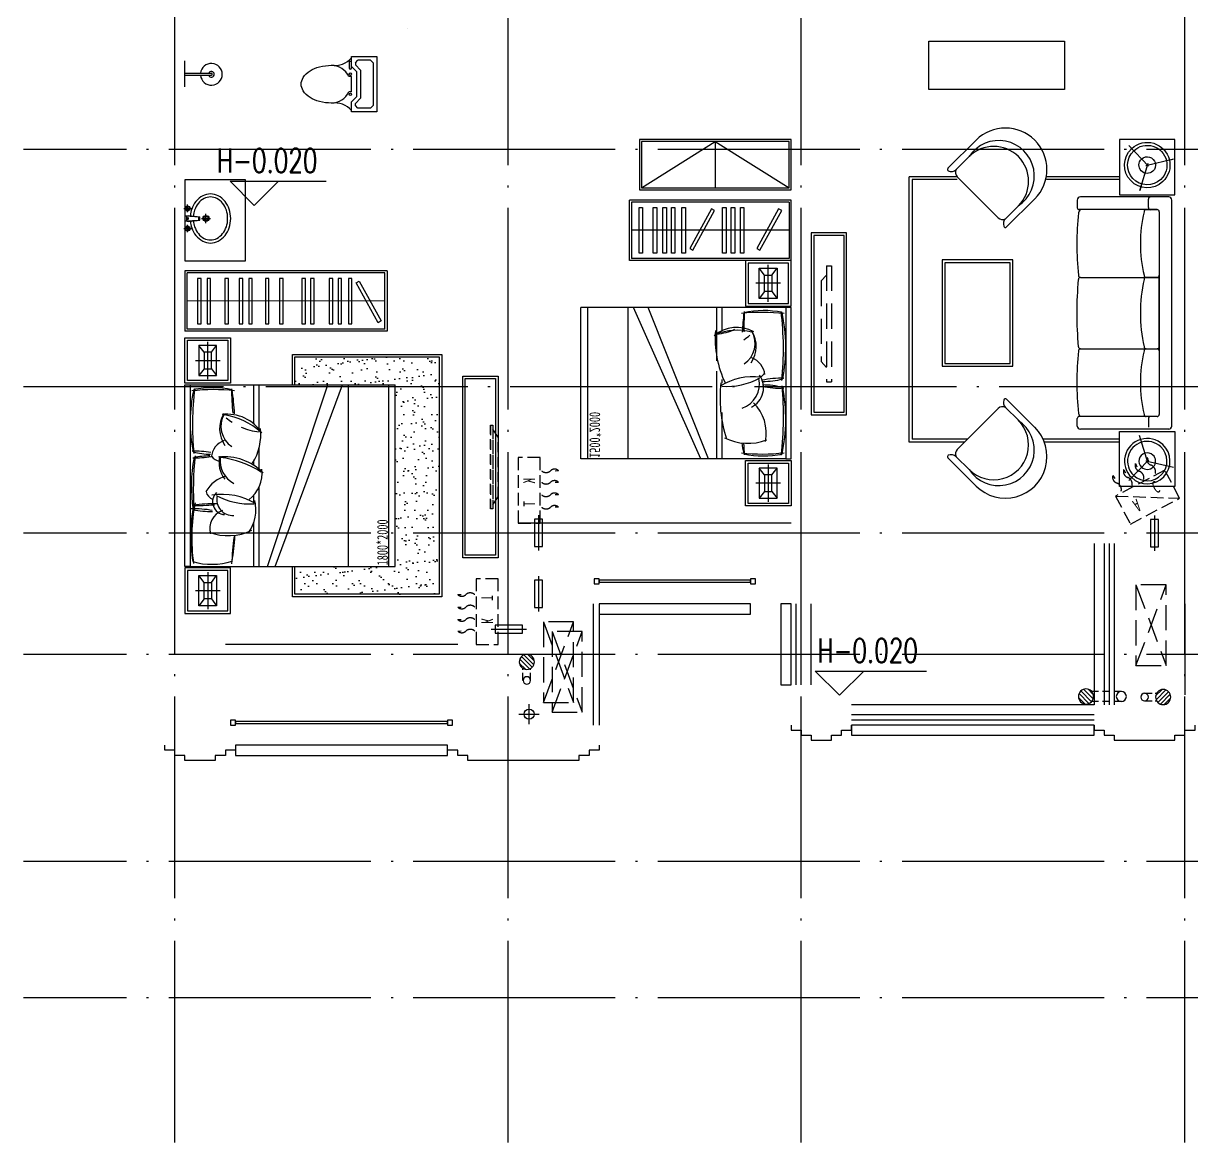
# Model space of a CAD drawing. Extents: x 115549 to 768939, y -502199 to 402497.
# Drawn here: x 194069 to 205636, y 132152 to 143237 of the extents above; entities that cross this region are included whole.
import ezdxf

# ---------------------------------------------------------------- set-up
doc = ezdxf.new("R2010")
doc.units = 0
doc.header["$LTSCALE"] = 1000
doc.header["$MEASUREMENT"] = 0
for name, pattern in [('22#-平立剖面图_t3$0$PM$0$9-L-A1+B1$0$XP-201503-LIANMENG(7F)-L(100)$0$图例-5.1_t3$0$XP-201503-GUIYUAN(26F)-L(100)$0$平面图$0$1-4-RI-7F$0$DASH', [0.35, 0.25, -0.1]), ('22#-平立剖面图_t3$0$PM$0$9-L-A1+B1$0$XP-201503-LIANMENG(7F)-L(100)$0$图例-5.1_t3$0$XP-201503-GUIYUAN(26F)-L(100)$0$平面图$0$5、6、7#楼参照$0$DASH', [0.35, 0.25, -0.1]), ('22#-平立剖面图_t3$0$PM$0$A-02-平面图26$0$HIDDEN', [0.375, 0.25, -0.125]), ('DASH', [0.35, 0.25, -0.1]), ('DOTE', [2.42, 2, -0.2, 0.02, -0.2]), ('HIDDEN', [0.375, 0.25, -0.125])]:
    doc.linetypes.add(name, pattern=pattern)
for name, color, linetype in [('04-家具', 8, 'Continuous'), ('DIM_ELEV', 3, 'Continuous'), ('DOTE', 16, 'DOTE'), ('EQUIP_地漏', 7, 'Continuous'), ('PUB_WALL', 9, 'Continuous'), ('WINDOW', 4, 'Continuous'), ('厨卫', 210, 'Continuous'), ('建筑-厨卫', 6, 'Continuous'), ('建筑-排水', 4, 'Continuous'), ('建筑房间名称', 21, 'Continuous'), ('排水', 4, 'Continuous'), ('栏杆', 11, 'Continuous'), ('空调机', 8, 'Continuous'), ('窗口线', 7, 'Continuous'), ('线脚', 163, 'Continuous')]:
    doc.layers.add(name, color=color, linetype=linetype)
doc.layers.add('_0', color=7, linetype='Continuous', lineweight=9)
doc.styles.add('22#-平立剖面图_t3$0$PM$0$9-L-A1+B1$0$XP-201503-LIANMENG(7F)-L(100)$0$图例-5.1_t3$0$XP-201503-GUIYUAN(26F)-L(100)$0$平面图$0$5、6、7#楼参照$0$CTDI-ST', font='', dxfattribs={"width": 0.7})
doc.styles.add('22#-平立剖面图_t3$0$PM$0$AAD-ST', font='', dxfattribs={"width": 0.7})
doc.styles.add('_TCH_DIM', font='SIMPLEX', dxfattribs={"bigfont": 'GBCBIG'})
doc.styles.get('22#-平立剖面图_t3$0$PM$0$9-L-A1+B1$0$XP-201503-LIANMENG(7F)-L(100)$0$图例-5.1_t3$0$XP-201503-GUIYUAN(26F)-L(100)$0$平面图$0$5、6、7#楼参照$0$CTDI-ST').set_extended_font_data('SimSun')
doc.styles.get('22#-平立剖面图_t3$0$PM$0$AAD-ST').set_extended_font_data('SimSun')

# ---------------------------------------------------------------- blocks, each defined once
blk = doc.blocks.new('22#-平立剖面图_t3$0$PM$0$A-02-平面图26$0$gdf')
at = {"linetype": '22#-平立剖面图_t3$0$PM$0$A-02-平面图26$0$HIDDEN'}
for p, q in [((88183, -11053), (88233, -11053)), ((88183, -11053), (88183, -12203)), ((88233, -11053), (88233, -12203)), ((88133, -11203), (88183, -11146)), ((88133, -11203), (88133, -12003)), ((88133, -12003), (88183, -12060)), ((88183, -12203), (88233, -12203))]:
    blk.add_line(p, q, dxfattribs=at)
blk = doc.blocks.new('22#-平立剖面图_t3$0$PM$0$A-02-平面图26$0$PS$0$TV-LCDWEGA-32')
at = {"linetype": '22#-平立剖面图_t3$0$PM$0$A-02-平面图26$0$HIDDEN', "ltscale": 0.5}
for p, q in [((-526, 97), (526, 97)), ((-526, 67), (526, 67))]:
    blk.add_line(p, q, dxfattribs=at)
for points in [[(526, 97), (-526, 97), (-526, 67), (526, 67)], [(-476, 67), (476, 67), (376, 0), (-376, 0)]]:
    blk.add_lwpolyline(points, close=True, dxfattribs=at)
blk = doc.blocks.new('sertewtewtwert')
at = {"layer": '04-家具', "ltscale": 0.5}
h = blk.add_hatch(dxfattribs=at)
h.set_pattern_fill('AR-SAND', color=256, scale=70, style=0)
h.set_pattern_definition([(37.5, (62102.8, -2440.24), (-5.6, 171.2946), [0, -135.128, 0, -151.13, 0, -144.4625]), (7.5, (62102.8, -2440.24), (157.333, 250.889), [0, -72.898, 0, -121.793, 0, -46.6725]), (327.5, (61993.46, -2440.24), (276.847, 0.503), [0, -44.45, 0, -160.02, 0, -208.915]), (317.5, (61993.46, -2440.24), (267.245, 78.025), [0, -22.225, 0, -104.902, 0, -120.015])])
h.paths.add_polyline_path([(63532, -90), (62103, -90), (62103, -365), (63097, -365), (63097, -2165), (62103, -2165), (62103, -2440), (63532, -2440)])
at = {"layer": '04-家具'}
for p, q in [((67015, 2064), (65515, 2064)), ((65515, 2064), (65515, 1564)), ((65535, 1584), (66265, 2044)), ((66995, 2044), (65535, 2044)), ((65535, 2044), (65535, 1584)), ((66265, 2044), (66995, 1584)), ((66265, 2044), (66265, 1584)), ((66995, 1584), (66995, 2044)), ((67015, 1564), (67015, 2064)), ((70553, 1799), (70360, 2003)), ((70394, 1967), (70363, 2001)), ((70528, 1807), (70801, 1871)), ((70753, 1860), (70797, 1870)), ((70547, 1824), (70466, 1556)), ((65515, 1564), (67015, 1564)), ((65535, 1584), (66995, 1584)), ((70480, 1603), (70467, 1559)), ((70547, -1136), (70466, -868)), ((70553, -1111), (70360, -1315)), ((70528, -1118), (70801, -1183)), ((70394, -1279), (70363, -1312))]:
    blk.add_line(p, q, dxfattribs=at)
at = {"layer": '04-家具', "ltscale": 0.5}
for p, q in [((68569, 1778), (68848, 2057)), ((70267, 2064), (70267, 1516)), ((70815, 2064), (70267, 2064)), ((70815, 1516), (70815, 2064)), ((68778, 1894), (68650, 1766)), ((68659, 1695), (68186, 1695)), ((68186, -933), (68186, 1695)), ((68659, 1668), (68213, 1668)), ((68213, 1668), (68213, -702)), ((68213, 1668), (68213, -702)), ((68213, 1668), (68213, -906)), ((69067, 1288), (68660, 1695)), ((70267, 1695), (69543, 1695)), ((70267, 1668), (69543, 1668)), ((70267, 1516), (70815, 1516)), ((67015, 1464), (65415, 1464)), ((65415, 864), (65415, 1464)), ((65435, 1444), (65435, 884)), ((66995, 1444), (65435, 1444)), ((66995, 1444), (66995, 884)), ((67015, 864), (67015, 1464)), ((69266, 1406), (69138, 1279)), ((69429, 1476), (69150, 1197)), ((69849, 1463), (69849, 1389)), ((69849, 1463), (69849, 1389)), ((70754, 1494), (69880, 1494)), ((70553, 1389), (70553, 1473)), ((70786, -775), (70786, 1463)), ((70639, 1369), (69869, 1369)), ((70532, 1369), (70639, 1369)), ((70660, 1348), (70660, -660)), ((70660, 1348), (70660, 719)), ((66995, 1164), (65435, 1164)), ((67015, 864), (65415, 864)), ((66995, 884), (65435, 884)), ((67015, 864), (66565, 864)), ((66565, 864), (66565, 414)), ((66990, 839), (66590, 839)), ((66590, 839), (66590, 439)), ((66790, 456), (66790, 823)), ((66990, 439), (66990, 839)), ((67015, 414), (67015, 864)), ((69211, 870), (68510, 870)), ((68510, 870), (68510, -182)), ((69185, 843), (68537, 843)), ((68537, 843), (68537, -155)), ((69185, -155), (69185, 843)), ((69211, -182), (69211, 870)), ((63015, 764), (61015, 764)), ((61015, 764), (61015, 164)), ((61035, 184), (61035, 744)), ((62995, 743), (61035, 744)), ((62995, 184), (62995, 744)), ((63015, 764), (63015, 164)), ((66752, 721), (66701, 789)), ((66825, 721), (66878, 789)), ((69881, 698), (70660, 698)), ((70639, 698), (70532, 698)), ((70639, 698), (70532, 698)), ((66912, 639), (66667, 639)), ((70660, 11), (70660, 677)), ((62995, 463), (61035, 464)), ((66752, 558), (66701, 490)), ((66825, 558), (66878, 490)), ((66965, 399), (64933, 399)), ((64933, -1101), (64933, 399)), ((65000, 399), (65000, -1101)), ((65400, 399), (65400, -1101)), ((66123, -1101), (65456, 399)), ((66198, -1101), (65602, 399)), ((66281, -129), (66281, 399)), ((66333, 172), (66333, 399)), ((66565, 414), (67015, 414)), ((66565, 414), (67015, 414)), ((66590, 439), (66990, 439)), ((66590, 439), (66990, 439)), ((63015, 164), (61015, 164)), ((62995, 184), (61035, 184)), ((61015, -350), (61015, 100)), ((61015, 100), (61465, 100)), ((61040, -325), (61040, 75)), ((61040, 75), (61440, 75)), ((61205, -44), (61152, 24)), ((61240, -309), (61240, 58)), ((61278, -44), (61328, 24)), ((61440, 75), (61440, -325)), ((61465, 100), (61465, -350)), ((69881, -10), (70660, -10)), ((70532, -10), (70639, -10)), ((70532, -10), (70639, -10)), ((70660, -31), (70660, -660)), ((61118, -125), (61362, -125)), ((61205, -207), (61152, -275)), ((61278, -207), (61328, -275)), ((68510, -182), (69211, -182)), ((68537, -155), (69185, -155)), ((61440, -325), (61040, -325)), ((61440, -325), (61040, -325)), ((66281, -1101), (66281, -232)), ((66333, -351), (66333, -313)), ((61465, -350), (61015, -350)), ((61465, -350), (61015, -350)), ((61065, -365), (63097, -365)), ((61697, -755), (61697, -365)), ((61749, -809), (61749, -365)), ((61831, -2165), (62428, -365)), ((61907, -2165), (62574, -365)), ((62630, -365), (62630, -2165)), ((63030, -365), (63030, -2165)), ((63097, -2165), (63097, -365)), ((66281, -524), (66281, -373)), ((69429, -788), (69150, -509)), ((66333, -1101), (66333, -642)), ((69067, -600), (68660, -1007)), ((69266, -718), (69138, -590)), ((70639, -680), (69869, -680)), ((70639, -680), (70532, -680)), ((69849, -775), (69849, -701)), ((69849, -775), (69849, -701)), ((70754, -806), (69880, -806)), ((70553, -701), (70553, -785)), ((68761, -906), (68213, -906)), ((70267, -906), (69511, -906)), ((70267, -1375), (70267, -828)), ((70267, -828), (70815, -828)), ((70815, -828), (70815, -1375)), ((61749, -1202), (61749, -990)), ((68733, -933), (68186, -933)), ((70267, -933), (69522, -933)), ((61697, -1164), (61697, -1120)), ((66965, -1101), (64933, -1101)), ((66565, -1566), (66565, -1116)), ((66565, -1116), (67015, -1116)), ((66590, -1541), (66590, -1141)), ((66590, -1141), (66990, -1141)), ((66990, -1141), (66990, -1541)), ((67015, -1116), (67015, -1566)), ((68569, -1090), (68848, -1369)), ((68778, -1206), (68650, -1078)), ((66752, -1259), (66701, -1191)), ((66790, -1157), (66790, -1524)), ((66825, -1259), (66878, -1191)), ((61749, -2165), (61749, -1373)), ((66912, -1341), (66667, -1341)), ((70815, -1375), (70267, -1375)), ((61697, -1532), (61697, -1457)), ((61697, -1515), (61697, -1477)), ((66752, -1422), (66701, -1490)), ((66825, -1422), (66878, -1490)), ((67015, -1566), (66565, -1566)), ((66990, -1541), (66590, -1541)), ((61697, -2165), (61697, -1728)), ((61015, -2180), (61015, -2630)), ((61465, -2180), (61015, -2180)), ((61065, -2165), (63097, -2165)), ((61465, -2630), (61465, -2180)), ((61040, -2205), (61040, -2605)), ((61440, -2205), (61040, -2205)), ((61205, -2324), (61152, -2256)), ((61240, -2222), (61240, -2589)), ((61278, -2324), (61328, -2256)), ((61440, -2605), (61440, -2205)), ((61118, -2405), (61362, -2405)), ((61205, -2487), (61152, -2555)), ((61278, -2487), (61328, -2555)), ((61015, -2630), (61465, -2630)), ((61040, -2605), (61440, -2605))]:
    blk.add_line(p, q, dxfattribs=at)
for points in [[(65546, 939), (65511, 939), (65511, 1389), (65546, 1389)], [(65686, 939), (65651, 939), (65651, 1389), (65686, 1389)], [(65781, 939), (65746, 939), (65746, 1389), (65781, 1389)], [(65866, 939), (65831, 939), (65831, 1389), (65866, 1389)], [(65970, 939), (65935, 939), (65935, 1389), (65970, 1389)], [(66372, 939), (66337, 939), (66337, 1389), (66372, 1389)], [(66458, 939), (66423, 939), (66423, 1389), (66458, 1389)], [(66549, 939), (66514, 939), (66514, 1389), (66549, 1389)], [(66012, 984), (66043, 967), (66259, 1361), (66228, 1378)], [(66676, 983), (66707, 967), (66923, 1361), (66892, 1378)], [(66701, 490), (66701, 789), (66878, 789), (66878, 490)], [(66752, 558), (66752, 721), (66825, 721), (66825, 558)], [(61174, 688), (61139, 688), (61139, 238), (61174, 238)], [(61269, 688), (61234, 688), (61234, 238), (61269, 238)], [(61446, 688), (61411, 688), (61411, 238), (61446, 238)], [(61586, 688), (61551, 688), (61551, 238), (61586, 238)], [(61681, 688), (61646, 688), (61646, 238), (61681, 238)], [(61846, 688), (61811, 688), (61811, 238), (61846, 238)], [(61986, 688), (61951, 688), (61951, 238), (61986, 238)], [(62208, 688), (62173, 688), (62173, 238), (62208, 238)], [(62293, 688), (62258, 688), (62258, 238), (62293, 238)], [(62479, 688), (62444, 688), (62444, 238), (62479, 238)], [(62565, 688), (62530, 688), (62530, 238), (62565, 238)], [(62668, 688), (62633, 688), (62633, 238), (62668, 238)], [(62710, 644), (62741, 660), (62957, 266), (62926, 249)], [(61328, -275), (61328, 24), (61152, 24), (61152, -275)], [(61278, -207), (61278, -44), (61205, -44), (61205, -207)], [(66701, -1191), (66701, -1490), (66878, -1490), (66878, -1191)], [(66752, -1259), (66752, -1422), (66825, -1422), (66825, -1259)], [(61328, -2256), (61328, -2555), (61152, -2555), (61152, -2256)], [(61278, -2324), (61278, -2487), (61205, -2487), (61205, -2324)]]:
    blk.add_lwpolyline(points, close=True, dxfattribs=at)
at = {"layer": '04-家具'}
for points in [[(67215, 1138), (67215, -662), (67565, -662), (67565, 1138)], [(67240, 1113), (67240, -637), (67540, -637), (67540, 1113)], [(64115, -280), (64115, -2080), (63765, -2080), (63765, -280)], [(64090, -305), (64090, -2055), (63790, -2055), (63790, -305)]]:
    blk.add_lwpolyline(points, close=True, dxfattribs=at)
at = {"layer": '04-家具', "ltscale": 0.5}
for points in [[(66965, 399), (66965, -1101), (67015, -1101), (67015, 399), (66965, 399)], [(62078, -365), (62078, -65), (63557, -65), (63557, -2465), (62078, -2465), (62078, -2165)], [(62103, -365), (62103, -90), (63532, -90), (63532, -2440), (62103, -2440), (62103, -2165)], [(61065, -365), (61065, -2165), (61015, -2165), (61015, -365), (61065, -365)]]:
    blk.add_lwpolyline(points, dxfattribs=at)
for centre, radius, start, end in [((69138, 1766), 411, 315, 135), ((69072, 1701), 352, 303.3383, 146.6617), ((69022, 1650), 345, 315, 135), ((68581, 1766), 16.4, 135, 234.6204), ((68601, 1815), 69.3, 244.1958, 315), ((68700, 1737), 57.6, 148.8499, 226.1696), ((69880, 1463), 31.2, 90, 180), ((69880, 1463), 31.2, 90, 180), ((69869, 1389), 20.9, 180, 270), ((69869, 1389), 20.9, 180, 270), ((70574, 1473), 20.9, 90, 180), ((70574, 1389), 20.9, 180, 270), ((70754, 1463), 31.2, 0, 90), ((69108, 1328), 57.6, 223.8304, 301.1501), ((69187, 1230), 69.3, 135, 199.9163), ((72934, 1028), 3089, 174.2567, 185.7433), ((69917, 1322), 58.6, 127.6545, 165.3424), ((71826, 1033), 1352, 166.5499, 193.4501), ((70532, 1348), 20.9, 90, 180), ((70639, 1348), 20.9, 0, 90), ((70639, 1348), 20.9, 0, 90), ((69138, 1209), 16.4, 190.3409, 315), ((69881, 719), 20.9, 180, 270), ((69881, 677), 20.9, 90, 180), ((70532, 719), 20.9, 180, 270), ((70532, 677), 20.9, 90, 180), ((70639, 719), 20.9, 270, 0), ((70639, 677), 20.9, 0, 90), ((73423, 344), 3579, 174.664, 185.336), ((71986, 344), 1512, 167.2832, 192.7168), ((66727, -1613), 1964, 83.5303, 95.9075), ((71104, -140), 4582, 173.9009, 176.3084), ((66745, -527), 896, 78.2576, 102.6835), ((60897, 382), 5657, 357.7291, 359.772), ((63835, -19), 3105, 354.3609, 7.0365), ((65328, 7), 1635, 348.8888, 12.117), ((66476, -138), 341, 59.8768, 130.734), ((67287, 92), 1023, 175.5549, 205.6598), ((66480, -386), 560, 74.822, 112.5433), ((66215, 742), 610, 276.1472, 293.7029), ((66215, 592), 610, 303.05, 310.0502), ((66418, 42), 241, 303.1068, 30.6324), ((66380, 16), 291, 325.3505, 31.3463), ((69881, 11), 20.9, 180, 270), ((70532, 11), 20.9, 180, 270), ((70639, 11), 20.9, 270, 0), ((66564, -282), 192, 4.9078, 70.8676), ((72934, -340), 3089, 174.2567, 185.7433), ((69881, -31), 20.9, 90, 180), ((71826, -345), 1352, 166.5499, 193.4501), ((70532, -31), 20.9, 90, 180), ((70639, -31), 20.9, 0, 90), ((66646, -928), 642, 83.8129, 121.3468), ((67563, -502), 1251, 172.8661, 198.6091), ((66379, 295), 677, 265.8513, 298.9555), ((66448, -356), 255, 289.1668, 11.9598), ((66529, -395), 214, 296.1589, 35.834), ((66669, -210), 92.3, 300.1588, 335.1734), ((66902, -1068), 766, 86.8781, 103.0159), ((66742, 423), 756, 269.3867, 284.6576), ((62500, -735), 1434, 167.0579, 191.8699), ((61303, -2378), 1964, 84.0935, 96.4707), ((63824, -760), 2735, 172.5029, 186.0104), ((61285, -1291), 896, 77.3175, 101.7435), ((64324, -389), 2848, 180.3236, 185.2329), ((59236, -760), 2272, 2.6885, 8.6693), ((66902, 367), 766, 256.9862, 273.124), ((66742, -1124), 756, 75.3444, 90.6154), ((63835, -683), 3106, 352.9662, 5.6415), ((65328, -708), 1635, 347.8857, 11.1136), ((66341, -849), 430, 349.5524, 45.0111), ((69187, -541), 69.3, 160.0837, 225), ((69138, -521), 16.4, 45, 169.6591), ((61649, -802), 291, 148.6569, 214.6491), ((61612, -777), 241, 149.3706, 236.8919), ((61432, -1065), 408, 32.3262, 97), ((61302, -1339), 683, 47.3201, 81.4624), ((61815, -226), 610, 229.9508, 236.951), ((69108, -640), 57.6, 58.8499, 136.1696), ((69869, -701), 20.9, 90, 180), ((69869, -701), 20.9, 90, 180), ((69917, -634), 58.6, 194.6576, 232.3455), ((70532, -660), 20.9, 180, 270), ((70574, -701), 20.9, 90, 180), ((70639, -660), 20.9, 270, 0), ((70639, -660), 20.9, 270, 0), ((61815, -226), 610, 246.2982, 263.8539), ((61221, -854), 545, 328.1221, 5.9522), ((69022, -962), 345, 225, 45), ((69072, -1013), 352, 213.3383, 56.6617), ((69138, -1078), 411, 225, 45), ((69880, -775), 31.2, 180, 270), ((69880, -775), 31.2, 180, 270), ((70754, -775), 31.2, 270, 0), ((61466, -1100), 192, 109.1335, 175.0933), ((66590, -419), 527, 243.4984, 290.6985), ((61127, -1790), 766, 79.1667, 93.123), ((61288, -299), 756, 255.3434, 268.3876), ((66727, 912), 1964, 264.0945, 276.4718), ((67335, -844), 813, 186.9056, 194.5433), ((65465, -1071), 1089, 0.5272, 6.691), ((68700, -1049), 57.6, 133.8304, 211.1501), ((62589, -1371), 1511, 169.1717, 188.8688), ((61121, -333), 757, 267.8261, 281.4767), ((63990, -1406), 2893, 173.3146, 184.0301), ((61294, -2093), 1024, 91.8337, 100.6945), ((61361, -1029), 92.3, 210.1134, 265.8974), ((61402, -1632), 553, 45.5269, 95.813), ((61617, -1137), 265, 166.3296, 218.0812), ((61618, -1117), 256, 173.1541, 242.0001), ((61253, -2039), 959, 57.3804, 83.3034), ((66745, -175), 896, 257.3185, 281.7445), ((68581, -1078), 16.4, 125.3796, 225), ((68601, -1127), 69.3, 45, 115.8042), ((61509, -1590), 332, 105.4018, 149.7122), ((61435, -1236), 343, 308.7278, 5.6813), ((61331, -1399), 110, 192.1757, 248.3207), ((61384, -2093), 642, 58.6542, 99.1977), ((61414, -1526), 126, 133.3934, 266.6446), ((61651, -869), 677, 241.0456, 274.1497), ((61488, -1502), 159, 167.4393, 273.6553), ((62616, -1856), 1545, 168.9167, 189.7216), ((61110, -2566), 971, 79.589, 92.0447), ((62967, -1883), 1885, 169.349, 187.7234), ((61080, 1428), 2991, 270.1063, 274.3312), ((61288, -558), 1063, 259.5301, 269.934), ((61303, -3091), 1546, 89.1536, 97.5533), ((61457, -1793), 197, 111.4295, 194.3652), ((61309, -1599), 408, 325.0665, 12.3983), ((61440, -1334), 527, 249.3026, 296.5026), ((74632, -3249), 13204, 174.0032, 175.1827), ((59828, -1810), 1681, 349.6152, 358.1553), ((61281, -1464), 680, 253.9263, 287.1409)]:
    blk.add_arc(centre, radius, start, end, dxfattribs=at)
at = {"layer": '04-家具', "extrusion": (0, 0, -1)}
for major_axis, start_param, end_param in [((159, 159), 1.599693, 4.741285), ((159, 159), -1.5419, 1.599693), ((138, 138), -1.5419, 1.599693), ((138, 138), 1.599693, 4.741285), ((58.3, 58.3), 1.599693, 4.741285), ((58.3, 58.3), -1.5419, 1.599693)]:
    blk.add_ellipse((70542, 1810), major_axis=major_axis, ratio=1, start_param=start_param, end_param=end_param, dxfattribs=at)
at = {"layer": '04-家具'}
for major_axis, start_param, end_param in [((-159, 159), -1.5419, 1.599693), ((-138, 138), -1.5419, 1.599693), ((-159, 159), 1.599693, 4.741285), ((-138, 138), 1.599693, 4.741285), ((-58.3, 58.3), -1.5419, 1.599693), ((-58.3, 58.3), 1.599693, 4.741285)]:
    blk.add_ellipse((70542, -1122), major_axis=major_axis, ratio=1, start_param=start_param, end_param=end_param, dxfattribs=at)
blk.add_blockref('22#-平立剖面图_t3$0$PM$0$A-02-平面图26$0$gdf', (-20818, 11866), dxfattribs=at)
at = {"layer": '04-家具', "xscale": -0.7874000000301749, "yscale": 0.7874000000301749, "zscale": 0.7874000000301749, "rotation": 90}
blk.add_blockref('22#-平立剖面图_t3$0$PM$0$A-02-平面图26$0$PS$0$TV-LCDWEGA-32', (64115, -1180), dxfattribs=at)
at = {"layer": '04-家具', "ltscale": 0.5, "style": '22#-平立剖面图_t3$0$PM$0$AAD-ST', "text_generation_flag": 4, "width": 0.7}
blk.add_text('1500*2000', height=106.3, rotation=90, dxfattribs=at).set_placement((65021, -1090))
at = {"layer": '04-家具', "ltscale": 0.5, "style": '22#-平立剖面图_t3$0$PM$0$AAD-ST', "width": 0.7}
blk.add_text('1800*2000', height=106.3, rotation=90, dxfattribs=at).set_placement((63023, -2155))
blk = doc.blocks.new('A$C51490333')
at = {"layer": '空调机', "color": 36, "linetype": 'DASH'}
for p, q in [((800, 0), (0, 300)), ((0, 0), (800, 300))]:
    blk.add_line(p, q, dxfattribs=at)
blk.add_lwpolyline([(0, 300), (800, 300), (800, 0), (0, 0)], close=True, dxfattribs=at)
blk = doc.blocks.new('建筑布置剪力墙')
at = {"layer": 'PUB_WALL'}
blk.add_lwpolyline([(58430663, 20109555), (58430663, 20109555)], dxfattribs=at)
blk = doc.blocks.new('sertewrtwert')
at = {"layer": '空调机', "linetype": '22#-平立剖面图_t3$0$PM$0$9-L-A1+B1$0$XP-201503-LIANMENG(7F)-L(100)$0$图例-5.1_t3$0$XP-201503-GUIYUAN(26F)-L(100)$0$平面图$0$5、6、7#楼参照$0$DASH', "ltscale": 0.5}
for p, q in [((62051, 26938), (61835, 26938)), ((61835, 26938), (61835, 26288)), ((62051, 26288), (62051, 26938)), ((61835, 26288), (62051, 26288))]:
    blk.add_line(p, q, dxfattribs=at)
at = {"layer": '空调机'}
for p, q in [((61652, 26781), (61686, 26781)), ((61652, 26781), (61668, 26781)), ((61652, 26657), (61686, 26657)), ((61652, 26657), (61668, 26657)), ((61652, 26534), (61686, 26534)), ((61652, 26534), (61668, 26534)), ((61652, 26419), (61686, 26423))]:
    blk.add_line(p, q, dxfattribs=at)
at = {"layer": '空调机', "linetype": '22#-平立剖面图_t3$0$PM$0$9-L-A1+B1$0$XP-201503-LIANMENG(7F)-L(100)$0$图例-5.1_t3$0$XP-201503-GUIYUAN(26F)-L(100)$0$平面图$0$1-4-RI-7F$0$DASH', "ltscale": 150}
for centre, radius, start, end in [((61692, 26821), 56.9, 224.9186, 315.0846), ((61776, 26733), 64.5, 47.7892, 132.214), ((61692, 26697), 56.9, 224.9186, 315.0846), ((61776, 26610), 64.5, 47.7892, 132.214), ((61692, 26574), 56.9, 224.9186, 315.0846), ((61776, 26486), 64.5, 47.7892, 132.214), ((61692, 26460), 56.9, 224.9186, 315.0846), ((61776, 26372), 64.5, 47.7892, 132.214)]:
    blk.add_arc(centre, radius, start, end, dxfattribs=at)
at = {"layer": '空调机', "style": '22#-平立剖面图_t3$0$PM$0$9-L-A1+B1$0$XP-201503-LIANMENG(7F)-L(100)$0$图例-5.1_t3$0$XP-201503-GUIYUAN(26F)-L(100)$0$平面图$0$5、6、7#楼参照$0$CTDI-ST', "text_generation_flag": 4, "width": 0.7}
for s, p in [('T', (61885, 26720)), ('K', (61885, 26491))]:
    blk.add_text(s, height=115, rotation=90.0016, dxfattribs=at).set_placement(p)
blk = doc.blocks.new('sertgwertwer')
at = {"layer": '空调机', "linetype": '22#-平立剖面图_t3$0$PM$0$9-L-A1+B1$0$XP-201503-LIANMENG(7F)-L(100)$0$图例-5.1_t3$0$XP-201503-GUIYUAN(26F)-L(100)$0$平面图$0$5、6、7#楼参照$0$DASH', "ltscale": 0.5}
for p, q in [((64032, 26762), (64057, 26736)), ((64032, 26762), (64044, 26750)), ((64238, 26694), (63849, 26305)), ((63940, 26670), (63965, 26644)), ((63940, 26670), (63952, 26657)), ((64460, 26472), (64238, 26694)), ((63762, 26491), (63790, 26469)), ((63848, 26577), (63873, 26552)), ((63848, 26577), (63860, 26565)), ((63849, 26305), (64460, 26472)), ((64071, 26083), (64460, 26472)), ((63849, 26305), (64071, 26083))]:
    blk.add_line(p, q, dxfattribs=at)
for centre, radius, start, end in [((64092, 26762), 60.2, 179.9166, 270.0826), ((64000, 26670), 60.2, 179.9166, 270.0826), ((63997, 26541), 68.2, 2.7872, 87.212), ((64089, 26633), 68.2, 2.7872, 87.212), ((63822, 26492), 60.2, 179.9166, 270.0826), ((63908, 26577), 60.2, 179.9166, 270.0826), ((63904, 26449), 68.2, 2.7872, 87.212), ((63819, 26363), 68.2, 2.7872, 87.212)]:
    blk.add_arc(centre, radius, start, end, dxfattribs=at)
at = {"layer": '空调机', "linetype": '22#-平立剖面图_t3$0$PM$0$9-L-A1+B1$0$XP-201503-LIANMENG(7F)-L(100)$0$图例-5.1_t3$0$XP-201503-GUIYUAN(26F)-L(100)$0$平面图$0$5、6、7#楼参照$0$DASH', "ltscale": 0.5, "style": '22#-平立剖面图_t3$0$PM$0$9-L-A1+B1$0$XP-201503-LIANMENG(7F)-L(100)$0$图例-5.1_t3$0$XP-201503-GUIYUAN(26F)-L(100)$0$平面图$0$5、6、7#楼参照$0$CTDI-ST', "text_generation_flag": 4, "width": 0.7}
for s, p in [('C', (64139, 26530)), ('A', (64015, 26301))]:
    blk.add_text(s, height=122, rotation=45.0004, dxfattribs=at).set_placement(p)
blk = doc.blocks.new('sdfgesrtgwetwertw')
at = {"layer": '空调机', "ltscale": 0.5}
blk.add_line((61783, 25669), (61783, 25319), dxfattribs=at)
blk.add_lwpolyline([(61743, 25359), (61823, 25359), (61823, 25629), (61743, 25629)], close=True, dxfattribs=at)
blk = doc.blocks.new('sdgertwertwertw')
at = {"layer": 'PUB_WALL'}
blk.add_lwpolyline([(250446, 172425), (250446, 172425)], dxfattribs=at)
blk = doc.blocks.new('22#-平立剖面图_t3$0$PM$0$A-CLYPT')
for points in [[(-124, 0), (133, 0)], [(-10, 0), (-10, -263)], [(10, 0), (10, -263)]]:
    blk.add_lwpolyline(points)
for centre, radius, start, end in [((0, -262), 108, 95.306, 84.694), ((0, -262), 28.3, 110.6725, 69.3275), ((0, -260), 10.5, 197.2381, 342.7619)]:
    blk.add_arc(centre, radius, start, end)
blk = doc.blocks.new('22#-平立剖面图_t3$0$PM$0$A-CXMT')
for p, q in [((-137, -74), (-63, -74)), ((-100, -37), (-100, -111)), ((-25, -48), (-31, -87)), ((-31, -87), (-17, -194)), ((-25, -48), (25, -48)), ((-25, -48), (-17, -194)), ((-24, -67), (24, -67)), ((25, -48), (17, -194)), ((31, -87), (17, -194)), ((25, -48), (31, -87)), ((63, -74), (137, -74)), ((100, -37), (100, -111)), ((-17, -184), (17, -184)), ((-17, -194), (17, -194)), ((0, -210), (0, -300)), ((-45, -255), (45, -255))]:
    blk.add_line(p, q)
for points in [[(-29, -101, 0.055034), (-93, -115, 0.088849), (-169, -156, 0.104988), (-224, -223, 0.12017), (-243, -300, 0.12017), (-224, -377, 0.104988), (-169, -444, 0.088849), (-93, -485, 0.080052), (0, -500, 0.080052)], [(0, -500, 0.080052), (93, -485, 0.088849), (169, -444, 0.104988), (224, -377, 0.12017), (243, -300, 0.12017), (224, -223, 0.104988), (169, -156, 0.088849), (93, -115, 0.055034), (29, -101, 0.080052)], [(-25, -131, 0.056066), (-83, -143, 0.088849), (-150, -180, 0.104988), (-197, -237, 0.12017), (-213, -300, 0.12017), (-197, -363, 0.104988), (-150, -420, 0.088849), (-83, -457, 0.080052), (0, -470, 0.080052)], [(0, -470, 0.080052), (83, -457, 0.088849), (150, -420, 0.104988), (197, -363, 0.12017), (213, -300, 0.12017), (197, -237, 0.104988), (150, -180, 0.088849), (83, -143, 0.056066), (25, -131, 0.080052)]]:
    blk.add_lwpolyline(points, format="xyb")
for centre, radius in [((-100, -74), 25), ((-100, -74), 15), ((100, -74), 25), ((100, -74), 15), ((0, -255), 30), ((0, -255), 20)]:
    blk.add_circle(centre, radius)
for centre, start, end in [((-1, -75), 80.5252, 279.4748), ((1, -75), 260.5252, 99.4748)]:
    blk.add_arc(centre, 7.19, start, end)
blk = doc.blocks.new('22#-平立剖面图_t3$0$PM$0$A-CMT')
for p, q in [((-237, -62), (-212, -37)), ((-237, -62), (-237, -187)), ((-212, -37), (212, -37)), ((212, -37), (237, -62)), ((237, -62), (237, -187)), ((-212, -212), (-237, -187)), ((-212, -212), (-190, -212)), ((-140, -162), (-190, -212)), ((-125, -200), (-175, -250)), ((-140, -162), (140, -162)), ((-125, -200), (125, -200)), ((125, -200), (175, -250)), ((140, -162), (190, -212)), ((212, -212), (190, -212)), ((237, -187), (212, -212)), ((-162, -250), (-262, -250)), ((-225, -250), (-225, -275)), ((-225, -275), (-162, -275)), ((-75, -250), (-75, -278)), ((75, -250), (-75, -250)), ((75, -250), (75, -278)), ((262, -250), (175, -250))]:
    blk.add_line(p, q)
blk.add_lwpolyline([(187, -449, -0.063415), (172, -569, -0.076468), (132, -661, -0.107136), (66, -729, -0.147373), (0, -749, -0.147374), (-66, -729, -0.107136), (-132, -661, -0.076468), (-172, -569, -0.063415), (-187, -449, 0.252621), (-262, -250), (-275, -250), (-275, 0), (275, 0), (275, -250), (262, -250, 0.252621)], format="xyb", close=True)
for centre in [(-100, -262), (100, -262)]:
    blk.add_circle(centre, 12.5)
for centre, radius, start, end in [((0, -449), 187, 113.5782, 180), ((-162, -262), 12.5, 270, 90), ((0, -449), 187, 0, 66.4218)]:
    blk.add_arc(centre, radius, start, end)
blk = doc.blocks.new('rewtwertwertwertwetrw')
at = {"layer": '厨卫'}
blk.add_lwpolyline([(57787, 146644), (57787, 147044), (57187, 147044), (57187, 146244), (57787, 146244)], close=True, dxfattribs=at)
for name, p, rotation in [('22#-平立剖面图_t3$0$PM$0$A-CLYPT', (57187, 148090), 90), ('22#-平立剖面图_t3$0$PM$0$A-CMT', (59087, 147992), 270), ('22#-平立剖面图_t3$0$PM$0$A-CXMT', (57140, 146662), 90)]:
    blk.add_blockref(name, p, dxfattribs=dict(at, rotation=rotation))
blk = doc.blocks.new('雨水管')
at = {"layer": '建筑-排水'}
for p, q in [((273605, -588784), (273605, -588584)), ((273505, -588684), (273705, -588684))]:
    blk.add_line(p, q, dxfattribs=at)
blk.add_circle((273605, -588684), 50, dxfattribs=at)
blk = doc.blocks.new('esrtwrtwetwertw')
at = {"layer": '建筑-排水'}
blk.add_blockref('雨水管', (-83820, 435121), dxfattribs=at)
blk = doc.blocks.new('11')
at = {"layer": '排水'}
h = blk.add_hatch(dxfattribs=at)
h.set_pattern_fill('ANSI31', color=256, scale=250, angle=90, style=0)
h.set_pattern_definition([(225, (552986.876, 86546.916), (22.097087, -22.097087), [])])
edge = h.paths.add_edge_path()
edge.add_arc((33936, 214430), 75, 0, 360)
at = {"layer": '排水', "linetype": 'HIDDEN', "ltscale": 0.3}
for p, q in [((33586, 214480), (33880, 214480)), ((33586, 214380), (33880, 214380))]:
    blk.add_line(p, q, dxfattribs=at)
at = {"layer": '排水'}
for centre, radius in [((33586, 214430), 50), ((33936, 214430), 75)]:
    blk.add_circle(centre, radius, dxfattribs=at)
blk = doc.blocks.new('gadsfdsasfadsfd')
at = {"layer": '建筑-厨卫'}
for p, q in [((689433, 65901), (689497, 65965)), ((689438, 65863), (689535, 65960)), ((689454, 65838), (689560, 65944)), ((689480, 65821), (689577, 65918)), ((689518, 65816), (689582, 65880))]:
    blk.add_line(p, q, dxfattribs=at)
blk.add_circle((689507, 65891), 75, dxfattribs=at)
at = {"layer": '建筑-排水', "linetype": 'DASH', "ltscale": 0.3}
for p, q in [((689470, 65707), (689470, 65826)), ((689545, 65707), (689545, 65826))]:
    blk.add_line(p, q, dxfattribs=at)
at = {"layer": '建筑-排水'}
blk.add_circle((689507, 65707), 37.5, dxfattribs=at)
blk = doc.blocks.new('srtewyetertyertyert')
at = {"layer": '建筑-排水', "xscale": -1}
for p, rotation in [((879270, 28475), 7.646610201028636e-05), ((130173, -595490), 270.000076466102)]:
    blk.add_blockref('gadsfdsasfadsfd', p, dxfattribs=dict(at, rotation=rotation))
blk = doc.blocks.new('wawerqwrtwetrwertwertw')
at = {"layer": '建筑房间名称'}
for points in [[(64553, 106418), (65896, 106418), (65896, 105938), (64553, 105938)], [(79577, 106418), (80920, 106418), (80920, 105938), (79577, 105938)], [(71974, 102454), (73318, 102454), (73318, 101974), (71974, 101974)]]:
    blk.add_lwpolyline(points, close=True, dxfattribs=at)
blk = doc.blocks.new('sertywetwretwet')
at = {"layer": '建筑房间名称'}
for points in [[(460240, 11308), (461583, 11308), (461583, 10828), (460240, 10828)], [(475264, 11308), (476607, 11308), (476607, 10828), (475264, 10828)], [(467661, 7344), (469004, 7344), (469004, 6864), (467661, 6864)]]:
    blk.add_lwpolyline(points, close=True, dxfattribs=at)
blk.add_blockref('wawerqwrtwetrwertwertw', (395687, -95110), dxfattribs=at)

msp = doc.modelspace()

# ---------------------------------------------------------------- linework, layer by layer
at = {"layer": 'DIM_ELEV'}
for p, q in [((196355.4, 141435.1), (196115.4, 141675.1)), ((196115.4, 141675.1), (197067, 141675.1)), ((196355.4, 141435.1), (196595.4, 141675.1)), ((202149.6, 136582.5), (201909.6, 136822.5)), ((201909.6, 136822.5), (203011.5, 136822.5)), ((202149.6, 136582.5), (202389.6, 136822.5))]:
    msp.add_line(p, q, dxfattribs=at)
at = {"layer": 'DOTE'}
for p, q in [((195569.1, 132151.9), (195569.1, 154836.5)), ((205569.1, 132152), (205569.1, 154836.6)), ((198869.1, 132152), (198869.1, 143287.5)), ((201769.1, 132152), (201769.1, 143287.5)), ((228969.1, 141987.5), (194069.1, 141987.5)), ((210569.1, 139637.5), (194069.1, 139637.5)), ((228969.1, 138187.5), (194069.1, 138187.5)), ((228969.1, 136987.5), (194069.1, 136987.5)), ((228969.1, 134937.5), (194069.1, 134937.5)), ((228969.1, 133587.5), (194069.1, 133587.5))]:
    msp.add_line(p, q, dxfattribs=at)
at = {"layer": 'WINDOW'}
for p, q in [((201669.1, 138287.5), (198969.1, 138287.5)), ((196069.1, 137087.5), (198369.1, 137087.5))]:
    msp.add_line(p, q, dxfattribs=at)
at = {"layer": '栏杆'}
for p, q in [((204669.1, 138087.5), (204669.1, 136487.5)), ((204769.1, 138087.5), (204769.1, 136487.5)), ((204819.1, 138087.5), (204819.1, 136487.5)), ((204869.1, 138087.5), (204869.1, 136487.5)), ((201669.1, 136687.5), (201669.1, 137487.5)), ((201719.1, 136687.5), (201719.1, 137487.5)), ((201769.1, 136687.5), (201769.1, 137487.5)), ((201869.1, 136687.5), (201869.1, 137487.5)), ((205569.1, 137487.5), (205569.1, 136587.5)), ((204669.1, 136487.5), (202269.1, 136487.5)), ((204669.1, 136387.5), (202269.1, 136387.5)), ((204669.1, 136337.5), (202269.1, 136337.5)), ((204669.1, 136287.5), (202269.1, 136287.5))]:
    msp.add_line(p, q, dxfattribs=at)
for points in [[(199769.2, 137702.5), (199769.2, 137737.5), (199719.2, 137737.5), (199719.2, 137687.5), (199769.2, 137687.5), (199769.2, 137702.5), (201269.2, 137702.5), (201269.2, 137687.5), (201319.2, 137687.5), (201319.2, 137737.5), (201269.2, 137737.5), (201269.2, 137702.5), (201269.2, 137722.5), (199769.2, 137722.5)], [(196169.1, 136302.5), (196169.1, 136337.5), (196119.1, 136337.5), (196119.1, 136287.5), (196169.1, 136287.5), (196169.1, 136302.5), (198269.1, 136302.5), (198269.1, 136287.5), (198319.1, 136287.5), (198319.1, 136337.5), (198269.1, 136337.5), (198269.1, 136302.5), (198269.1, 136322.5), (196169.1, 136322.5)]]:
    msp.add_lwpolyline(points, close=True, dxfattribs=at)
for points in [[(199709.2, 137487.5), (199709.2, 136287.5)], [(199769.2, 137487.5), (199769.2, 136287.5)]]:
    msp.add_lwpolyline(points, dxfattribs=at)
at = {"layer": '窗口线'}
for points in [[(199769.2, 137387.5), (201269.2, 137387.5), (201269.2, 137487.5), (199769.2, 137487.5)], [(201569.1, 137487.5), (201569.1, 136687.5), (201669.1, 136687.5), (201669.1, 137487.5)], [(202269.1, 136187.5), (204669.1, 136187.5), (204669.1, 136287.5), (202269.1, 136287.5)], [(196169.1, 136087.5), (196169.1, 135987.5), (198269.1, 135987.5), (198269.1, 136087.5)]]:
    msp.add_lwpolyline(points, close=True, dxfattribs=at)
at = {"layer": '线脚'}
for points in [[(201669.1, 136287.5), (201669.1, 136237.5), (201769.1, 136237.5), (201769.1, 136187.5), (201869.1, 136187.5), (201869.1, 136137.5), (202069.1, 136137.5), (202069.1, 136187.5), (202169.1, 136187.5), (202169.1, 136237.5), (202269.1, 136237.5), (202269.1, 136287.5)], [(204669.1, 136287.5), (204669.1, 136237.5), (204769.1, 136237.5), (204769.1, 136187.5), (204869.1, 136187.5), (204869.1, 136137.5), (205469.1, 136137.5), (205469.1, 136187.5), (205569.1, 136187.5), (205569.1, 136237.5), (205669.1, 136237.5), (205669.1, 136287.5)]]:
    msp.add_lwpolyline(points, dxfattribs=at)
at = {"layer": '线脚', "ltscale": 0.2}
for points in [[(196169.1, 136087.5), (196169.1, 136037.5), (196069.1, 136037.5), (196069.1, 135987.5), (195969.1, 135987.5), (195969.1, 135987.5), (195969.1, 135987.5), (195969.1, 135937.5), (195669.1, 135937.5), (195669.1, 135987.5), (195569.1, 135987.5), (195569.1, 136037.5), (195469.1, 136037.5), (195469.1, 136087.5)], [(199769.2, 136087.5), (199769.2, 136037.5), (199669.2, 136037.5), (199669.2, 135987.5), (199569.2, 135987.5), (199569.2, 135987.5), (199569.2, 135987.5), (199569.2, 135937.5), (198469.1, 135937.5), (198469.1, 135987.5), (198369.1, 135987.5), (198369.1, 136037.5), (198269.1, 136037.5), (198269.1, 136087.5)]]:
    msp.add_lwpolyline(points, dxfattribs=at)

# ---------------------------------------------------------------- block references
msp.add_blockref('sertywetwretwet', (-257205.1, 131753.1))
at = {"layer": '04-家具'}
msp.add_blockref('sertewtewtwert', (134654.3, 140023.9), dxfattribs=at)
at = {"layer": '_0', "color": 0}
msp.add_blockref('esrtwrtwetwertw', (9290.7, 289958.5), dxfattribs=at)
at = {"layer": 'EQUIP_地漏', "xscale": -1}
msp.add_blockref('11', (238525.7, -77860), dxfattribs=at)
at = {"layer": '厨卫'}
msp.add_blockref('rewtwertwertwertwetrw', (138481.7, -5356.9), dxfattribs=at)
at = {"layer": '建筑-排水'}
msp.add_blockref('srtewyetertyertyert', (9290.7, 42548.1), dxfattribs=at)
at = {"layer": '栏杆'}
msp.add_blockref('建筑布置剪力墙', (-58232793.6, -19966367.7), dxfattribs=at)
at = {"layer": '空调机', "linetype": '22#-平立剖面图_t3$0$PM$0$9-L-A1+B1$0$XP-201503-LIANMENG(7F)-L(100)$0$图例-5.1_t3$0$XP-201503-GUIYUAN(26F)-L(100)$0$平面图$0$5、6、7#楼参照$0$DASH', "ltscale": 0.5}
for name, p, rotation in [('sertewrtwert', (261020.3, 165225.7), 180), ('sertgwertwer', (136107.6, 132348.5), 342.7661520531482), ('sdfgesrtgwetwertw', (224368.5, 75453.4), 90)]:
    msp.add_blockref(name, p, dxfattribs=dict(at, rotation=rotation))
for name, p in [('sdfgesrtgwetwertw', (137386.1, 112698.3)), ('sdfgesrtgwetwertw', (143486.1, 112694.5)), ('sdfgesrtgwetwertw', (137386.1, 112093.8)), ('sertewrtwert', (136717.9, 110799.2))]:
    msp.add_blockref(name, p, dxfattribs=at)
at = {"layer": '空调机', "xscale": -1, "rotation": 270}
for p in [(205084.1, 136876.2), (199217.2, 136509.7), (199302.9, 136414.2)]:
    msp.add_blockref('A$C51490333', p, dxfattribs=at)
at = {"layer": '线脚', "color": 6}
msp.add_blockref('sdgertwertwertw', (-52576.8, -29237.2), dxfattribs=at)

# ---------------------------------------------------------------- texts
at = {"layer": 'DIM_ELEV', "color": 7, "style": '_TCH_DIM', "width": 0.705882}
for p in [(195987, 141759.1), (201931.5, 136906.5)]:
    msp.add_text('H-0.020', height=238, dxfattribs=at).set_placement(p)

doc.saveas('drawing.dxf')
